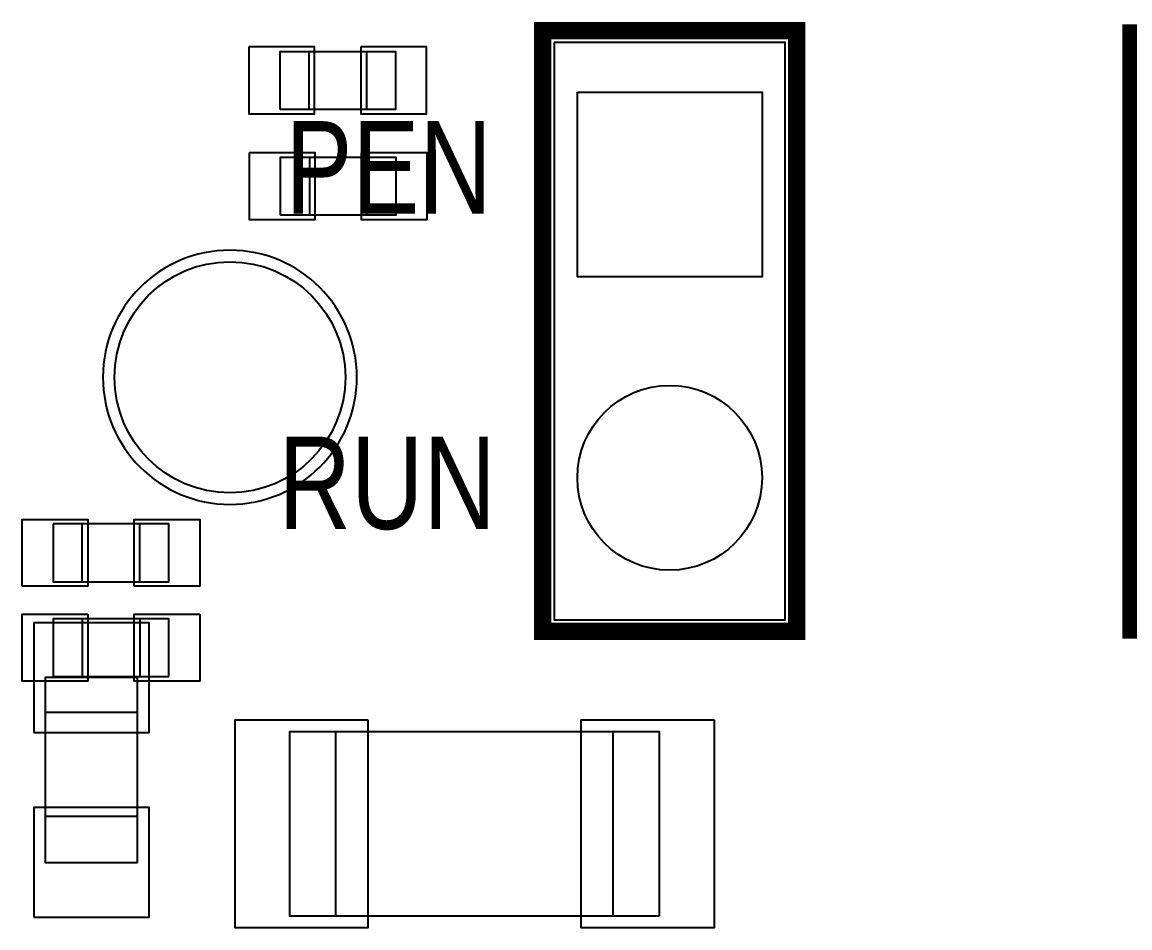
# Model space of a CAD drawing. Extents: x 2 to 217, y -24 to 87.
# Drawn here: x 117.64 to 127.24, y 18.33 to 26.18 of the extents above; entities that cross this region are included whole.
import ezdxf
from ezdxf.enums import TextEntityAlignment as Align

# ---------------------------------------------------------------- set-up
doc = ezdxf.new("R2010")
doc.units = 0
for name, color, linetype in [('PARTS_BOTTOM', 12, 'CONTINUOUS'), ('PARTS_TOP', 30, 'CONTINUOUS'), ('PINS_BOTTOM', 5, 'CONTINUOUS'), ('PINS_TOP', 1, 'CONTINUOUS'), ('SILK_TOP', 2, 'CONTINUOUS')]:
    doc.layers.add(name, color=color, linetype=linetype)

msp = doc.modelspace()

# ---------------------------------------------------------------- linework, layer by layer
at = {"layer": 'PARTS_BOTTOM'}
for points in [[(119.876642, 25.42), (119.876642, 25.92), (120.876642, 25.92), (120.876642, 25.42), (119.876642, 25.42)], [(120.126642, 25.92), (120.126642, 25.42)], [(120.626642, 25.92), (120.626642, 25.42)], [(119.880642, 24.505), (119.880642, 25.005), (120.880642, 25.005), (120.880642, 24.505), (119.880642, 24.505)], [(120.130642, 25.005), (120.130642, 24.505)], [(120.630642, 25.005), (120.630642, 24.505)], [(118.642642, 18.9), (118.642642, 20.5), (117.842642, 20.5), (117.842642, 18.9), (118.642642, 18.9)], [(117.842642, 20.2), (118.642642, 20.2)], [(117.842642, 19.3), (118.642642, 19.3)]]:
    msp.add_lwpolyline(points, dxfattribs=at)
msp.add_lwpolyline([(119.442642, 22, 1), (119.442642, 24.2, 1), (119.442642, 22)], format="xyb", dxfattribs=at)
at = {"layer": 'PARTS_TOP'}
for points in [[(122.252642, 26), (122.252642, 21), (124.252642, 21), (124.252642, 26), (122.252642, 26)], [(117.912642, 21.83), (117.912642, 21.33), (118.912642, 21.33), (118.912642, 21.83), (117.912642, 21.83)], [(118.162642, 21.33), (118.162642, 21.83)], [(118.662642, 21.33), (118.662642, 21.83)], [(118.912642, 20.51), (118.912642, 21.01), (117.912642, 21.01), (117.912642, 20.51), (118.912642, 20.51)], [(118.162642, 21.01), (118.162642, 20.51)], [(118.662642, 21.01), (118.662642, 20.51)], [(123.161642, 18.433), (119.961642, 18.433), (119.961642, 20.033), (123.161642, 20.033), (123.161642, 18.433)], [(120.361642, 18.433), (120.361642, 20.033)], [(122.761642, 18.433), (122.761642, 20.033)]]:
    msp.add_lwpolyline(points, dxfattribs=at)
at = {"layer": 'PINS_BOTTOM'}
for points in [[(119.606642, 25.96), (119.606642, 25.38), (120.176642, 25.38), (120.176642, 25.96)], [(120.576642, 25.96), (120.576642, 25.38), (121.146642, 25.38), (121.146642, 25.96)], [(122.452642, 25.57), (124.052642, 25.57), (124.052642, 23.97), (122.452642, 23.97)], [(119.610642, 25.045), (119.610642, 24.465), (120.180642, 24.465), (120.180642, 25.045)], [(120.580642, 25.045), (120.580642, 24.465), (121.150642, 24.465), (121.150642, 25.045)], [(117.742642, 20.025), (118.742642, 20.025), (118.742642, 20.975), (117.742642, 20.975)], [(117.742642, 18.425), (118.742642, 18.425), (118.742642, 19.375), (117.742642, 19.375)]]:
    msp.add_lwpolyline(points, close=True, dxfattribs=at)
for centre, radius in [((119.442642, 23.1), 1), ((123.252642, 22.23), 0.8)]:
    msp.add_circle(centre, radius, dxfattribs=at)
at = {"layer": 'PINS_TOP'}
for points in [[(122.452642, 25.57), (124.052642, 25.57), (124.052642, 23.97), (122.452642, 23.97)], [(117.642642, 21.29), (117.642642, 21.87), (118.212642, 21.87), (118.212642, 21.29)], [(118.612642, 21.29), (118.612642, 21.87), (119.182642, 21.87), (119.182642, 21.29)], [(118.212642, 21.05), (118.212642, 20.47), (117.642642, 20.47), (117.642642, 21.05)], [(119.182642, 21.05), (119.182642, 20.47), (118.612642, 20.47), (118.612642, 21.05)], [(120.636642, 20.133), (120.636642, 18.333), (119.486642, 18.333), (119.486642, 20.133)], [(123.636642, 20.133), (123.636642, 18.333), (122.486642, 18.333), (122.486642, 20.133)]]:
    msp.add_lwpolyline(points, close=True, dxfattribs=at)
msp.add_circle((123.252642, 22.23), 0.8, dxfattribs=at)
at = {"layer": 'SILK_TOP', "const_width": 0.15}
for points in [[(124.352642, 26.1), (124.352642, 20.9), (122.152642, 20.9), (122.152642, 26.1), (124.352642, 26.1)], [(127.247642, 26.082), (127.247642, 20.913), (131.969642, 20.913), (131.969642, 26.082), (127.247642, 26.082)]]:
    msp.add_lwpolyline(points, dxfattribs=at)

# ---------------------------------------------------------------- texts
at = {"layer": 'SILK_TOP', "width": 0.8125}
for s, p in [('PEN', (120.817642, 24.518)), ('RUN', (120.805642, 21.786))]:
    msp.add_text(s, height=0.8, dxfattribs=at).set_placement(p, align=Align.CENTER)

doc.saveas('drawing.dxf')
